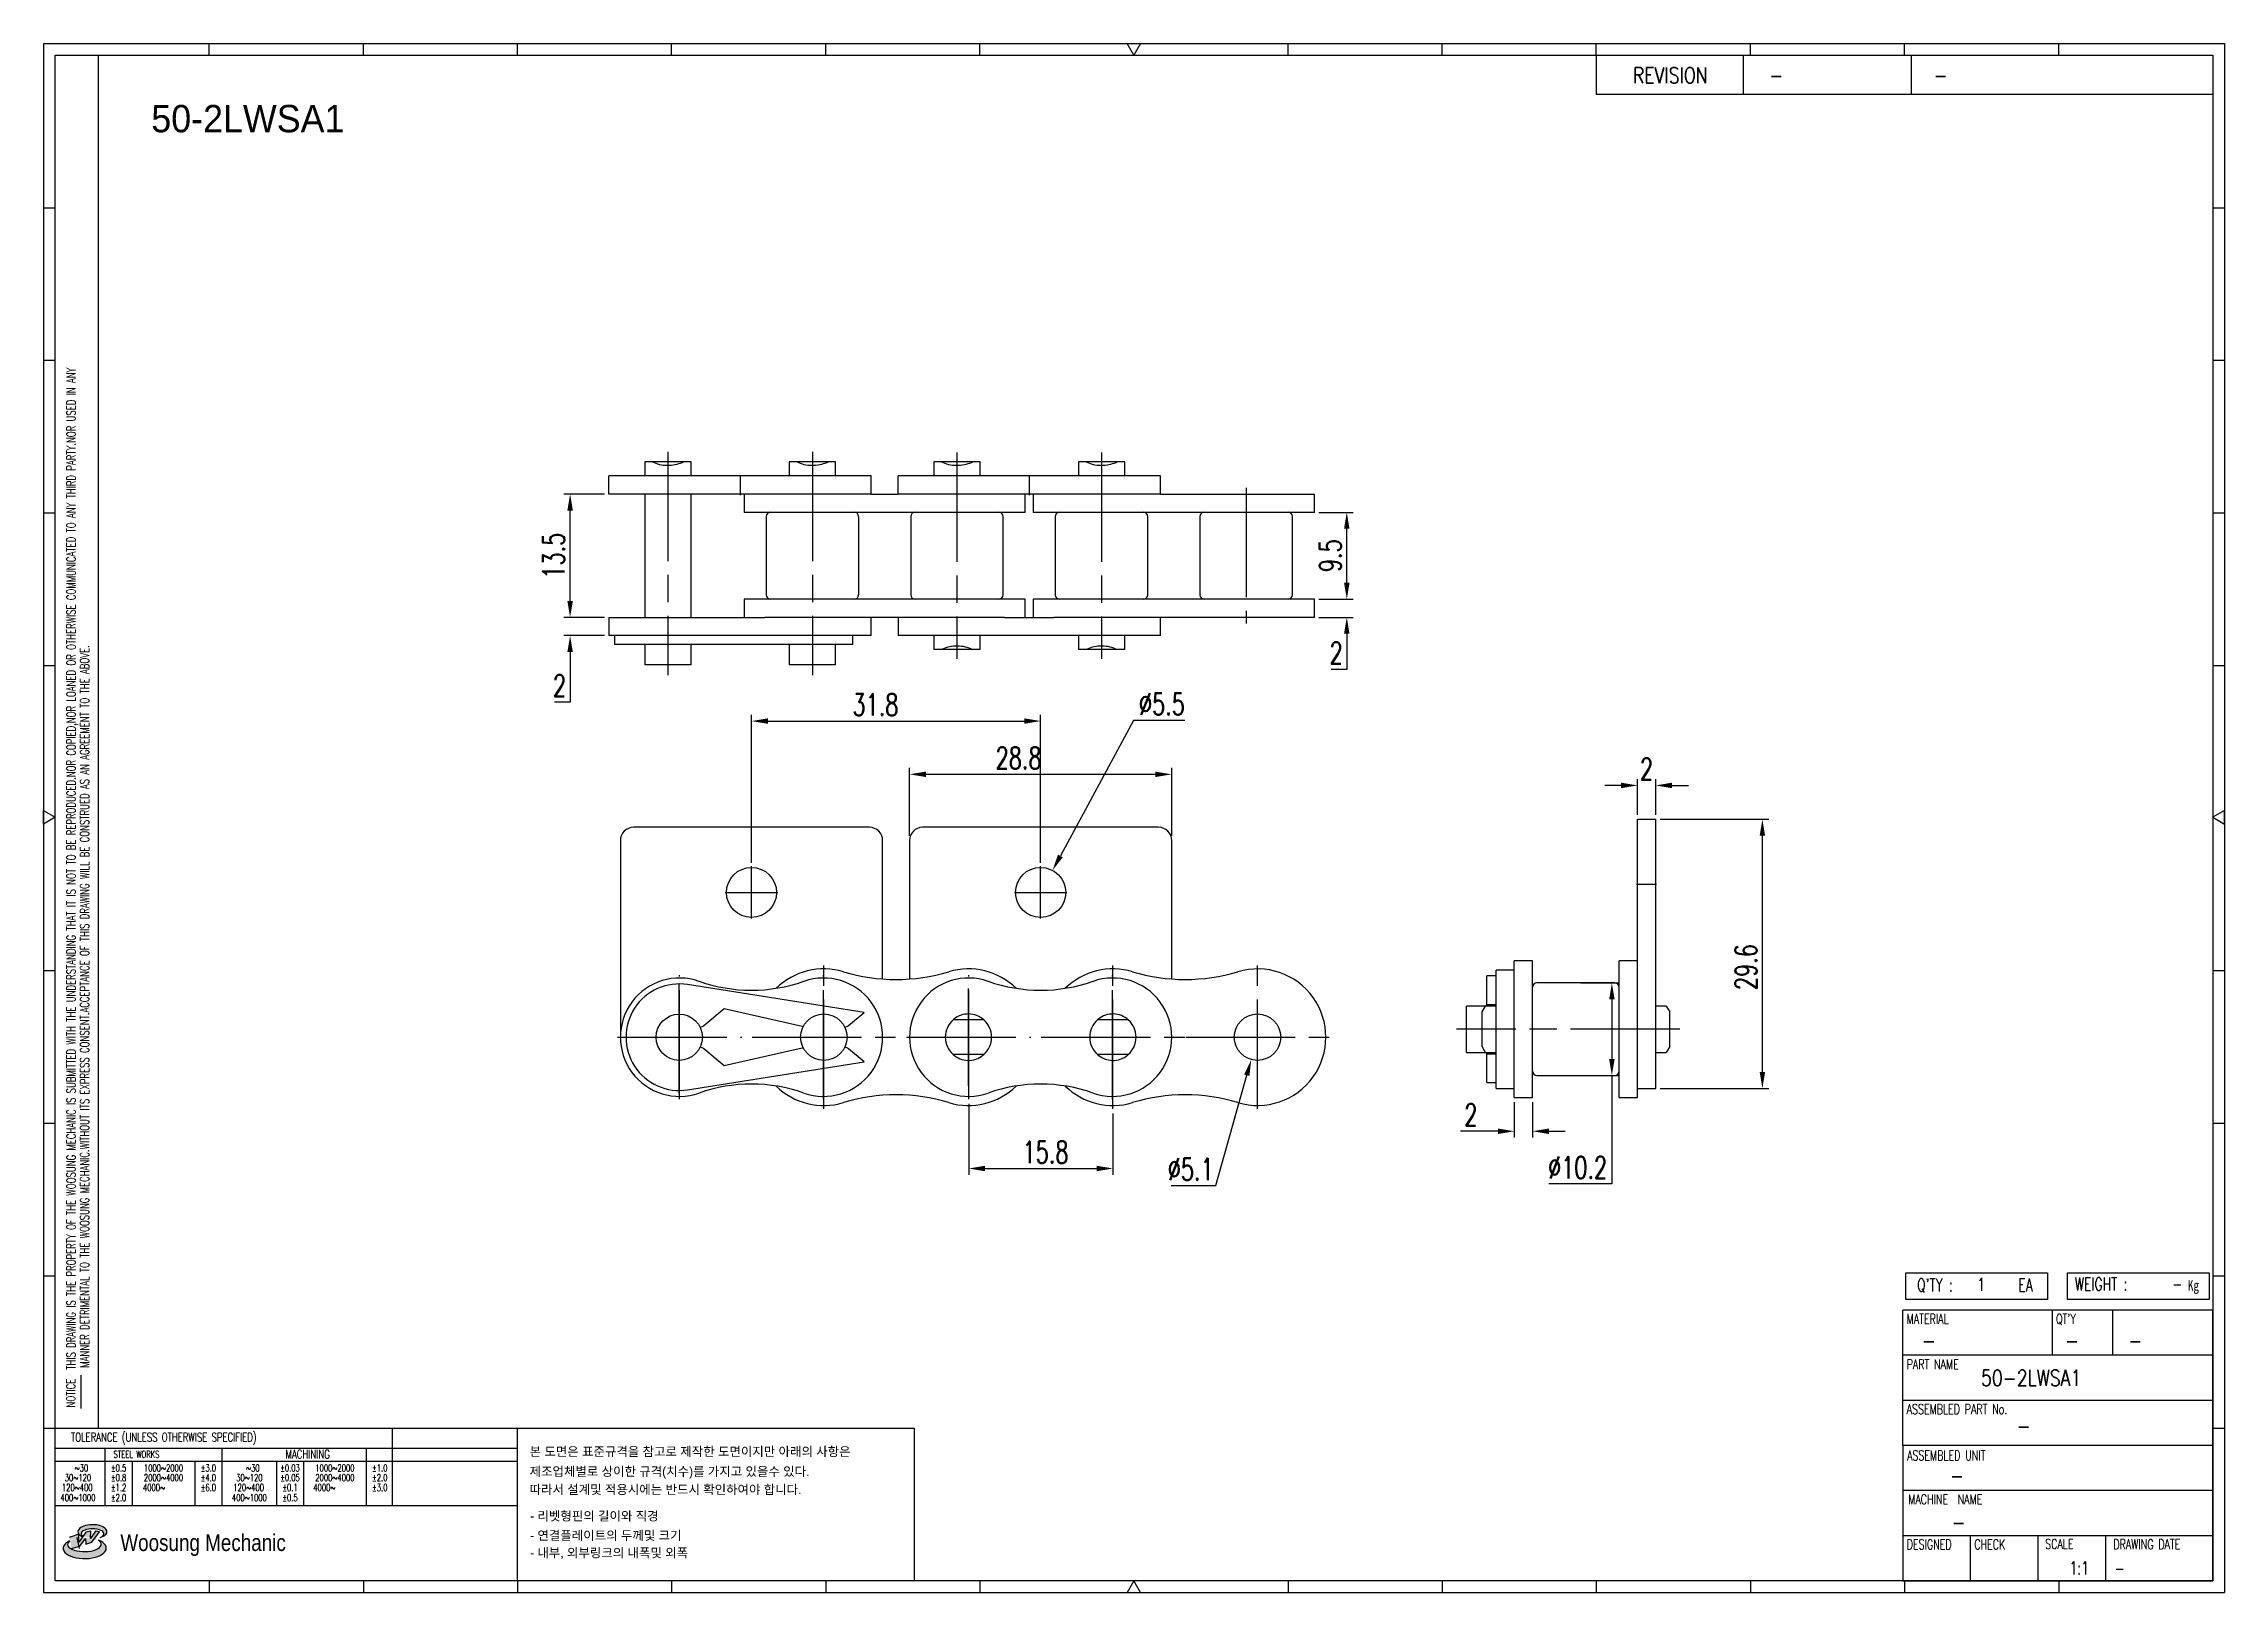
# Model space of a CAD drawing. Header units: millimetres. Extents: x 560 to 800, y 59 to 229.
import ezdxf
from ezdxf.enums import TextEntityAlignment as Align

# ---------------------------------------------------------------- set-up
doc = ezdxf.new("R2010")
doc.units = ezdxf.units.MM
doc.linetypes.add('AM_ISO08W050', pattern=[18, 12, -1.5, 3, -1.5])
doc.layers.get('Defpoints').update_dxf_attribs({"color": 80})
doc.layers.add('CL1', color=140, linetype='AM_ISO08W050', lineweight=25)
for name, color, linetype in [('S-DIM', 7, 'Continuous'), ('TITLE', 7, 'Continuous'), ('도면레이아웃', 7, 'Continuous')]:
    doc.layers.add(name, color=color, linetype=linetype)
doc.styles.add('HAN', font='ROMANS.shx', dxfattribs={"width": 0.7, "bigfont": 'whgtxt.shx'})
doc.styles.add('HKD_ST2', font='romans.shx', dxfattribs={"width": 0.7, "height": 4, "bigfont": '@extfont2.shx'})
doc.styles.add('HSG', font='SIMPLEX.shx', dxfattribs={"width": 0.7, "bigfont": 'HSG.shx'})
doc.styles.add('MtXpl_', font='Gulim.ttf')
doc.styles.add('SLDTEXTSTYLE4', font='arial.ttf', dxfattribs={"width": 0.8})
doc.dimstyles.new('AP1', dxfattribs={"dimtxt": 2.4, "dimasz": 1.8, "dimexe": 0.7, "dimexo": 0.5, "dimgap": 0.6, "dimtad": 1, "dimtoh": 1, "dimdec": 1, "dimrnd": 0.01, "dimzin": 9, "dimdsep": 46, "dimtxsty": 'HSG', "dimcen": 0, "dimclrd": 251, "dimclre": 251, "dimclrt": 60, "dimazin": 2, "dimtp": 1, "dimtm": 1, "dimtfac": 0.5, "dimtdec": 1, "dimtofl": 0, "dimtmove": 0, "dimatfit": 3, "dimfxl": 0, "dimtvp": 1, "dimtolj": 2, "dimlwd": -1, "dimlwe": -1, "dimarcsym": 0})

# ---------------------------------------------------------------- blocks, each defined once
blk = doc.blocks.new('MAST')
at = {"layer": '도면레이아웃'}
h = blk.add_hatch(color=10, dxfattribs=at)
h.paths.add_polyline_path([(1.544, 35.177), (1.554, 34.966), (1.779, 35.034), (2.054, 35.422), (1.908, 35.446), (1.728, 35.167), (1.741, 35.439), (1.547, 35.405), (1.292, 35.041), (1.295, 35.33), (0.943, 35.208), (1.03, 34.8), (1.336, 34.885)])
edge = h.paths.add_edge_path()
edge.add_ellipse((1.795, 35.421), major_axis=(-0.53, 0), ratio=0.487785, start_angle=122.36065, end_angle=403.39574)
edge.add_line((1.411, 35.244), (1.419, 35.261))
edge.add_ellipse((1.798, 35.344), major_axis=(-0.423, 0), ratio=0.444396, start_angle=131.58977, end_angle=386.19408, ccw=False)
edge = h.paths.add_edge_path()
edge.add_ellipse((1.512, 34.815), major_axis=(-0.793, 0), ratio=0.480113, start_angle=314.67633, end_angle=590.85213)
edge.add_ellipse((1.501, 34.958), major_axis=(-0.62, 0), ratio=0.43311, start_angle=331.7024, end_angle=574.42495, ccw=False)
at = {"color": 140}
for p, q in [((0, 90.118), (80.15, 90.118)), ((0, 90.118), (0, 33.191)), ((80.15, 90.118), (80.15, 33.191)), ((57.068, 89.693), (57.068, 88.246)), ((62.47, 89.693), (62.47, 88.246)), ((68.635, 89.693), (68.635, 88.246)), ((79.725, 88.246), (57.068, 88.246)), ((68.449, 43.961), (68.449, 44.936)), ((68.449, 44.936), (73.654, 44.936)), ((73.654, 44.936), (73.654, 43.961)), ((74.39, 43.961), (74.39, 44.936)), ((74.39, 44.936), (79.595, 44.936)), ((79.595, 44.936), (79.595, 43.961)), ((68.336, 38.59), (68.336, 43.563)), ((79.725, 43.563), (68.336, 43.563)), ((73.654, 43.961), (68.449, 43.961)), ((73.827, 43.563), (73.827, 41.905)), ((79.595, 43.961), (74.39, 43.961)), ((76.037, 43.563), (76.037, 41.905)), ((79.725, 38.59), (79.725, 43.563)), ((79.725, 41.905), (68.336, 41.905)), ((79.725, 40.248), (68.336, 40.248)), ((68.336, 38.59), (68.336, 33.616)), ((79.725, 38.59), (68.336, 38.59)), ((79.725, 33.616), (79.725, 38.59)), ((79.725, 36.932), (68.336, 36.932)), ((79.725, 35.274), (68.336, 35.274)), ((70.822, 33.616), (70.822, 35.274)), ((73.309, 33.616), (73.309, 35.274)), ((75.796, 33.616), (75.796, 35.274)), ((0, 33.191), (80.15, 33.191)), ((68.336, 33.616), (79.725, 33.616))]:
    blk.add_line(p, q, dxfattribs=at)
for p, q in [((6.089, 89.693), (6.089, 90.118)), ((11.753, 89.693), (11.753, 90.118)), ((17.418, 89.693), (17.418, 90.118)), ((23.082, 89.693), (23.082, 90.118)), ((28.746, 89.693), (28.746, 90.118)), ((34.411, 89.693), (34.411, 90.118)), ((45.739, 89.693), (45.739, 90.118)), ((51.404, 89.693), (51.404, 90.118)), ((57.068, 89.693), (57.068, 90.118)), ((62.732, 89.693), (62.732, 90.118)), ((68.397, 89.693), (68.397, 90.118)), ((74.061, 89.693), (74.061, 90.118)), ((0, 84.085), (0.425, 84.085)), ((79.725, 84.085), (80.15, 84.085)), ((0, 78.478), (0.425, 78.478)), ((79.725, 78.478), (80.15, 78.478)), ((0, 72.87), (0.425, 72.87)), ((79.725, 72.87), (80.15, 72.87)), ((0, 67.262), (0.425, 67.262)), ((79.725, 67.262), (80.15, 67.262)), ((0, 56.047), (0.425, 56.047)), ((79.725, 56.047), (80.15, 56.047)), ((0, 50.439), (0.425, 50.439)), ((79.725, 50.439), (80.15, 50.439)), ((0, 44.832), (0.425, 44.832)), ((79.725, 44.832), (80.15, 44.832)), ((1.377, 39.947), (1.377, 41.174)), ((0, 39.224), (0.425, 39.224)), ((79.725, 39.224), (80.15, 39.224)), ((6.089, 33.616), (6.089, 33.191)), ((11.753, 33.616), (11.753, 33.191)), ((17.418, 33.616), (17.418, 33.191)), ((23.082, 33.616), (23.082, 33.191)), ((28.746, 33.616), (28.746, 33.191)), ((34.411, 33.616), (34.411, 33.191)), ((45.739, 33.616), (45.739, 33.191)), ((51.404, 33.616), (51.404, 33.191)), ((57.068, 33.616), (57.068, 33.191)), ((62.732, 33.616), (62.732, 33.191)), ((68.397, 33.616), (68.397, 33.191)), ((74.061, 33.616), (74.061, 33.191))]:
    blk.add_line(p, q)
at = {"color": 2}
for p, q in [((2.017, 39.224), (2.017, 89.693)), ((0.425, 39.224), (17.418, 39.224)), ((0.425, 38.487), (17.418, 38.487)), ((2.257, 38.487), (2.257, 36.382)), ((6.557, 38.5), (6.557, 36.382)), ((11.857, 38.487), (11.857, 36.382)), ((12.816, 39.224), (12.816, 36.382)), ((17.418, 33.616), (17.418, 39.224)), ((0.425, 38.012), (17.418, 38.012)), ((3.257, 38.012), (3.257, 36.382)), ((5.557, 38.012), (5.557, 36.382)), ((8.557, 38.012), (8.557, 36.382)), ((9.557, 38.026), (9.557, 36.382)), ((0.425, 36.382), (17.418, 36.382))]:
    blk.add_line(p, q, dxfattribs=at)
for points in [[(40.075, 89.693), (39.83, 90.118), (40.32, 90.118)], [(0.425, 61.679), (0, 61.433), (0, 61.924)], [(79.725, 61.679), (80.15, 61.433), (80.15, 61.924)], [(40.075, 33.616), (39.83, 33.191), (40.32, 33.191)]]:
    blk.add_lwpolyline(points, close=True)
at = {"color": 140}
blk.add_lwpolyline([(0.425, 89.693), (79.725, 89.693), (79.725, 33.616), (0.425, 33.616)], close=True, dxfattribs=at)
at = {"layer": '도면레이아웃'}
for p, q in [((1.295, 35.33), (0.943, 35.208)), ((1.547, 35.405), (1.292, 35.041)), ((1.292, 35.041), (1.295, 35.33)), ((1.741, 35.439), (1.547, 35.405)), ((1.908, 35.446), (1.728, 35.167)), ((1.728, 35.167), (1.741, 35.439)), ((1.779, 35.034), (2.054, 35.422)), ((2.054, 35.422), (1.908, 35.446)), ((1.03, 34.8), (1.336, 34.885)), ((1.224, 35.208), (1.311, 34.8)), ((1.224, 35.208), (1.224, 35.208)), ((1.336, 34.885), (1.544, 35.177)), ((1.419, 35.261), (1.411, 35.244)), ((1.544, 35.177), (1.554, 34.966)), ((1.554, 34.966), (1.779, 35.034))]:
    blk.add_line(p, q, dxfattribs=at)
for centre, major_axis, ratio, start_param, end_param in [((1.795, 35.421), (-0.53, 0), 0.487785, 2.135596, 7.040584), ((1.798, 35.344), (-0.423, 0), 0.444396, 2.296675, 6.740358), ((1.512, 34.815), (-0.793, 0), 0.480113, 5.492138, 10.312315), ((1.501, 34.958), (-0.62, 0), 0.43311, 5.789299, 10.025607)]:
    blk.add_ellipse(centre, major_axis=major_axis, ratio=ratio, start_param=start_param, end_param=end_param, dxfattribs=at)
for s, height, style, width, p in [('REVISION', 0.5806, 'HAN', 0.8, (58.415, 88.664)), ('-', 0.581, 'HAN', 0.8, (63.426, 88.664)), ('-', 0.581, 'HAN', 0.8, (69.468, 88.664)), ("Q'TY : ", 0.4746, 'HKD_ST2', 0.7, (68.857, 44.253)), ('1', 0.475, 'HKD_ST2', 0.7, (71.071, 44.275)), ('EA', 0.4746, 'HKD_ST2', 0.7, (72.578, 44.253)), ('WEIGHT : ', 0.4746, 'HKD_ST2', 0.7, (74.65, 44.286)), ('-', 0.581, 'HAN', 0.8, (69.029, 42.157)), ('-', 0.581, 'HAN', 0.8, (74.289, 42.157)), ('-', 0.581, 'HAN', 0.8, (76.623, 42.157)), ('-', 0.581, 'HAN', 0.8, (72.515, 39.013)), ('-', 0.581, 'HAN', 0.8, (70.067, 37.189)), ('-', 0.581, 'HAN', 0.8, (70.126, 35.48)), ('1:1', 0.4746, 'HKD_ST2', 0.7, (74.458, 33.848)), ('-', 0.475, 'HKD_ST2', 0.7, (76.112, 33.837))]:
    blk.add_text(s, height=height, dxfattribs=dict(style=style, width=width)).set_placement(p)
at = {"color": 6, "style": 'HKD_ST2', "width": 0.7}
for s, p in [(' THIS DRAWING IS THE PROPERTY OF THE WOOSUNG MECHANIC IS SUBMITTED WITH THE UNDERSTANDING THAT IT IS NOT TO BE REPRODUCED.NOR COPIED,NOR LOANED OR OTHERWISE COMMUNICATED TO ANY THIRD PARTY.NOR USED IN ANY', (1.173, 41.217)), ('MANNER DETRIMENTAL TO THE WOOSUNG MECHANIC.WITHOUT ITS EXPRESS CONSENT.ACCEPTANCE OF THIS DRAWING WILL BE CONSTRUED AS AN AGREEMENT TO THE ABOVE.', (1.672, 41.447))]:
    blk.add_text(s, height=0.326266, rotation=90, dxfattribs=at).set_placement(p)
at = {"style": 'HKD_ST2', "width": 0.7}
blk.add_text('-', height=0.475, dxfattribs=at).set_placement((78.613, 44.286), align=Align.RIGHT)
at = {"color": 254, "style": 'HKD_ST2', "width": 0.7}
for s, height, p in [('MATERIAL', 0.3651, (68.474, 43.425)), ("QT'Y", 0.3651, (73.965, 43.425)), ('PART NAME', 0.3651, (68.474, 41.756)), ('ASSEMBLED PART No.', 0.36511, (68.474, 40.109)), ('ASSEMBLED UNIT', 0.36511, (68.49, 38.408)), ('MACHINE  NAME', 0.36511, (68.532, 36.794)), ('DESIGNED', 0.3651, (68.474, 35.136)), ('CHECK', 0.3651, (70.961, 35.136)), ('SCALE', 0.3651, (73.566, 35.153)), ('DRAWING DATE', 0.36511, (76.071, 35.141))]:
    blk.add_text(s, height=height, dxfattribs=at).set_placement(p, align=Align.TOP_LEFT)
at = {"style": 'HKD_ST2', "width": 0.7}
blk.add_text('NOTICE', height=0.3263, rotation=90, dxfattribs=at).set_placement((1.163, 39.988))
blk.add_text('TOLERANCE (UNLESS OTHERWISE SPECIFIED)', height=0.32627, dxfattribs=at).set_placement((4.417, 38.896), align=Align.MIDDLE_CENTER)
at = {"color": 4, "style": 'HKD_ST2', "width": 0.7}
for s, height, p in [('%%12630', 0.261, (1.389, 37.762)), ('1000%%1262000', 0.26101, (4.407, 37.762)), ('%%12630', 0.261, (7.689, 37.762)), ('1000%%1262000', 0.26101, (10.707, 37.762)), ('120%%126400', 0.26101, (1.237, 37.045)), ('30%%126120', 0.261, (1.263, 37.411)), ('4000%%126', 0.261, (4.061, 37.045)), ('2000%%1264000', 0.26101, (4.407, 37.411)), ('120%%126400', 0.26101, (7.537, 37.045)), ('30%%126120', 0.261, (7.563, 37.411)), ('4000%%126', 0.261, (10.321, 37.045)), ('2000%%1264000', 0.26101, (10.707, 37.411)), ('400%%1261000', 0.26101, (1.263, 36.67)), ('400%%1261000', 0.26101, (7.563, 36.67))]:
    blk.add_text(s, height=height, dxfattribs=at).set_placement(p, align=Align.MIDDLE_CENTER)
for s, height, p in [('%%P0.5', 0.261, (2.757, 37.762)), ('STEEL WORKS', 0.26101, (3.416, 38.268)), ('%%P3.0', 0.261, (6.057, 37.762)), ('%%P0.03', 0.261, (9.057, 37.762)), ('MACHINING', 0.3263, (9.707, 38.27)), ('%%P1.0', 0.261, (12.357, 37.762)), ('%%P0.8', 0.261, (2.757, 37.411)), ('%%P1.2', 0.261, (2.757, 37.045)), ('%%P4.0', 0.261, (6.057, 37.411)), ('%%P6.0', 0.261, (6.057, 37.045)), ('%%P0.05', 0.261, (9.057, 37.411)), ('%%P0.1', 0.261, (9.057, 37.045)), ('%%P2.0', 0.261, (12.357, 37.411)), ('%%P3.0', 0.261, (12.357, 37.045)), ('%%P2.0', 0.261, (2.757, 36.67)), ('%%P0.5', 0.261, (9.057, 36.67))]:
    blk.add_text(s, height=height, dxfattribs=at).set_placement(p, align=Align.MIDDLE)
at = {"color": 1, "style": 'SLDTEXTSTYLE4', "width": 0.8}
blk.add_text('Woosung Mechanic', height=0.61957, dxfattribs=at).set_placement((2.822, 34.711))
at = {"layer": 'TITLE', "width": 0.8}
blk.add_text('Kg', height=0.3789, dxfattribs=at).set_placement((78.807, 44.286))
blk = doc.blocks.new('*D2')
at = {"layer": 'Defpoints', "color": 0, "transparency": 16777216}
for p in [(699.84, 167.84), (703.4, 167.84), (699.84, 165.84)]:
    blk.add_point(p, dxfattribs=at)
at = {"layer": 'S-DIM', "color": 251, "linetype": 'ByBlock', "transparency": 16777216}
for p, q in [((703.4, 169.64), (703.4, 171.44)), ((700.34, 167.84), (704.1, 167.84)), ((700.34, 165.84), (704.1, 165.84)), ((703.4, 164.04), (703.4, 160.12)), ((703.4, 160.12), (701.68, 160.12))]:
    blk.add_line(p, q, dxfattribs=at)
at = {"layer": 'S-DIM', "color": 251, "transparency": 16777216}
for points in [[(703.1, 169.64), (703.7, 169.64), (703.4, 167.84)], [(703.1, 164.04), (703.7, 164.04), (703.4, 165.84)]]:
    blk.add_solid(points, dxfattribs=at)
at = {"layer": 'S-DIM', "color": 60, "transparency": 16777216, "insert": (702.24, 161.92), "char_height": 2.4, "attachment_point": 5, "style": 'HSG'}
blk.add_mtext('\\A2;2', dxfattribs=at)
blk = doc.blocks.new('*D3')
at = {"layer": 'Defpoints', "color": 0, "transparency": 16777216}
for p in [(699.84, 177.37), (703.4, 177.37), (699.84, 167.84)]:
    blk.add_point(p, dxfattribs=at)
at = {"layer": 'S-DIM', "color": 251, "linetype": 'ByBlock', "transparency": 16777216}
for p, q in [((700.34, 177.37), (704.1, 177.37)), ((703.4, 169.64), (703.4, 175.57)), ((700.34, 167.84), (704.1, 167.84))]:
    blk.add_line(p, q, dxfattribs=at)
at = {"layer": 'S-DIM', "color": 251, "transparency": 16777216}
for points in [[(703.1, 175.57), (703.7, 175.57), (703.4, 177.37)], [(703.1, 169.64), (703.7, 169.64), (703.4, 167.84)]]:
    blk.add_solid(points, dxfattribs=at)
at = {"layer": 'S-DIM', "color": 60, "transparency": 16777216, "insert": (701.6, 172.61), "char_height": 2.4, "attachment_point": 5, "rotation": 90, "style": 'HSG'}
blk.add_mtext('\\A2;9.5', dxfattribs=at)
blk = doc.blocks.new('*D4')
at = {"layer": 'Defpoints', "color": 0, "transparency": 16777216}
for p in [(618.11, 165.84), (622.38, 165.84), (622.38, 163.84)]:
    blk.add_point(p, dxfattribs=at)
at = {"layer": 'S-DIM', "color": 251, "linetype": 'ByBlock', "transparency": 16777216}
for p, q in [((618.11, 167.64), (618.11, 169.44)), ((621.88, 165.84), (617.41, 165.84)), ((621.88, 163.84), (617.41, 163.84)), ((618.11, 162.04), (618.11, 156.53)), ((618.11, 156.53), (616.39, 156.53))]:
    blk.add_line(p, q, dxfattribs=at)
at = {"layer": 'S-DIM', "color": 251, "transparency": 16777216}
for points in [[(617.81, 167.64), (618.41, 167.64), (618.11, 165.84)], [(617.81, 162.04), (618.41, 162.04), (618.11, 163.84)]]:
    blk.add_solid(points, dxfattribs=at)
at = {"layer": 'S-DIM', "color": 60, "transparency": 16777216, "insert": (616.95, 158.33), "char_height": 2.4, "attachment_point": 5, "style": 'HSG'}
blk.add_mtext('\\A2;2', dxfattribs=at)
blk = doc.blocks.new('*D5')
at = {"layer": 'Defpoints', "color": 0, "transparency": 16777216}
for p in [(618.11, 179.37), (622.38, 179.37), (622.38, 165.84)]:
    blk.add_point(p, dxfattribs=at)
at = {"layer": 'S-DIM', "color": 251, "linetype": 'ByBlock', "transparency": 16777216}
for p, q in [((621.88, 179.37), (617.41, 179.37)), ((618.11, 167.64), (618.11, 177.57)), ((621.88, 165.84), (617.41, 165.84))]:
    blk.add_line(p, q, dxfattribs=at)
at = {"layer": 'S-DIM', "color": 251, "transparency": 16777216}
for points in [[(617.81, 177.57), (618.41, 177.57), (618.11, 179.37)], [(617.81, 167.64), (618.41, 167.64), (618.11, 165.84)]]:
    blk.add_solid(points, dxfattribs=at)
at = {"layer": 'S-DIM', "color": 60, "transparency": 16777216, "insert": (616.31, 172.61), "char_height": 2.4, "attachment_point": 5, "rotation": 90, "style": 'HSG'}
blk.add_mtext('\\A2;13.5', dxfattribs=at)
blk = doc.blocks.new('*D6')
at = {"layer": 'Defpoints', "color": 0, "transparency": 16777216}
for p in [(669.78, 154.45), (638.03, 138.38), (669.78, 138.38)]:
    blk.add_point(p, dxfattribs=at)
at = {"layer": 'S-DIM', "color": 251, "linetype": 'ByBlock', "transparency": 16777216}
for p, q in [((638.03, 138.88), (638.03, 155.15)), ((639.83, 154.45), (667.98, 154.45)), ((669.78, 138.88), (669.78, 155.15))]:
    blk.add_line(p, q, dxfattribs=at)
at = {"layer": 'S-DIM', "color": 251, "transparency": 16777216}
for points in [[(639.83, 154.75), (639.83, 154.15), (638.03, 154.45)], [(667.98, 154.75), (667.98, 154.15), (669.78, 154.45)]]:
    blk.add_solid(points, dxfattribs=at)
at = {"layer": 'S-DIM', "color": 60, "transparency": 16777216, "insert": (651.64, 156.25), "char_height": 2.4, "attachment_point": 5, "style": 'HSG'}
blk.add_mtext('\\A2;31.8', dxfattribs=at)
blk = doc.blocks.new('*D7')
at = {"layer": 'Defpoints', "color": 0, "transparency": 16777216}
for p in [(684.18, 148.6), (655.38, 141.34), (684.18, 141.34)]:
    blk.add_point(p, dxfattribs=at)
at = {"layer": 'S-DIM', "color": 251, "linetype": 'ByBlock', "transparency": 16777216}
for p, q in [((655.38, 141.84), (655.38, 149.3)), ((657.18, 148.6), (682.38, 148.6)), ((684.18, 141.84), (684.18, 149.3))]:
    blk.add_line(p, q, dxfattribs=at)
at = {"layer": 'S-DIM', "color": 251, "transparency": 16777216}
for points in [[(657.18, 148.9), (657.18, 148.3), (655.38, 148.6)], [(682.38, 148.9), (682.38, 148.3), (684.18, 148.6)]]:
    blk.add_solid(points, dxfattribs=at)
at = {"layer": 'S-DIM', "color": 60, "transparency": 16777216, "insert": (667.36, 150.4), "char_height": 2.4, "attachment_point": 5, "style": 'HSG'}
blk.add_mtext('\\A2;28.8', dxfattribs=at)
blk = doc.blocks.new('*D8')
at = {"layer": 'Defpoints', "color": 0, "transparency": 16777216}
for p in [(671.09, 138.05), (668.48, 133.21)]:
    blk.add_point(p, dxfattribs=at)
at = {"layer": 'S-DIM', "color": 251, "linetype": 'ByBlock', "transparency": 16777216}
for p, q in [((679.98, 154.52), (671.95, 139.64)), ((685.62, 154.52), (679.98, 154.52))]:
    blk.add_line(p, q, dxfattribs=at)
at = {"layer": 'S-DIM', "color": 251, "transparency": 16777216}
blk.add_solid([(671.68, 139.78), (672.21, 139.5), (671.09, 138.05)], dxfattribs=at)
at = {"layer": 'S-DIM', "color": 60, "transparency": 16777216, "insert": (683.1, 156.32), "char_height": 2.4, "attachment_point": 5, "style": 'HSG'}
blk.add_mtext('\\A2;∅5.5', dxfattribs=at)
blk = doc.blocks.new('*D9')
at = {"layer": 'Defpoints', "color": 0, "transparency": 16777216}
for p in [(661.88, 112.91), (677.72, 111.86), (677.72, 105.31)]:
    blk.add_point(p, dxfattribs=at)
at = {"layer": 'S-DIM', "color": 251, "linetype": 'ByBlock', "transparency": 16777216}
for p, q in [((661.88, 112.41), (661.88, 104.61)), ((677.72, 111.36), (677.72, 104.61)), ((663.68, 105.31), (675.92, 105.31))]:
    blk.add_line(p, q, dxfattribs=at)
at = {"layer": 'S-DIM', "color": 251, "transparency": 16777216}
for points in [[(663.68, 105.61), (663.68, 105.01), (661.88, 105.31)], [(675.92, 105.61), (675.92, 105.01), (677.72, 105.31)]]:
    blk.add_solid(points, dxfattribs=at)
at = {"layer": 'S-DIM', "color": 60, "transparency": 16777216, "insert": (670.32, 107.11), "char_height": 2.4, "attachment_point": 5, "style": 'HSG'}
blk.add_mtext('\\A2;15.8', dxfattribs=at)
blk = doc.blocks.new('*D10')
at = {"layer": 'Defpoints', "color": 0, "transparency": 16777216}
for p in [(694.29, 122.18), (692.91, 117.28)]:
    blk.add_point(p, dxfattribs=at)
at = {"layer": 'S-DIM', "color": 251, "linetype": 'ByBlock', "transparency": 16777216}
for p, q in [((689.02, 103.43), (692.42, 115.55)), ((684.1, 103.43), (689.02, 103.43))]:
    blk.add_line(p, q, dxfattribs=at)
at = {"layer": 'S-DIM', "color": 251, "transparency": 16777216}
blk.add_solid([(692.13, 115.63), (692.71, 115.47), (692.91, 117.28)], dxfattribs=at)
at = {"layer": 'S-DIM', "color": 60, "transparency": 16777216, "insert": (686.26, 105.23), "char_height": 2.4, "attachment_point": 5, "style": 'HSG'}
blk.add_mtext('\\A2;∅5.1', dxfattribs=at)
blk = doc.blocks.new('*D11')
at = {"layer": 'Defpoints', "color": 0, "transparency": 16777216}
for p in [(721.79, 113.11), (723.79, 113.11), (721.79, 109.4)]:
    blk.add_point(p, dxfattribs=at)
at = {"layer": 'S-DIM', "color": 251, "linetype": 'ByBlock', "transparency": 16777216}
for p, q in [((721.79, 112.61), (721.79, 108.7)), ((723.79, 112.61), (723.79, 108.7)), ((719.99, 109.4), (715.87, 109.4)), ((725.59, 109.4), (727.39, 109.4))]:
    blk.add_line(p, q, dxfattribs=at)
at = {"layer": 'S-DIM', "color": 251, "transparency": 16777216}
for points in [[(719.99, 109.7), (719.99, 109.1), (721.79, 109.4)], [(725.59, 109.7), (725.59, 109.1), (723.79, 109.4)]]:
    blk.add_solid(points, dxfattribs=at)
at = {"layer": 'S-DIM', "color": 60, "transparency": 16777216, "insert": (717.03, 111.2), "char_height": 2.4, "attachment_point": 5, "style": 'HSG'}
blk.add_mtext('\\A2;2', dxfattribs=at)
blk = doc.blocks.new('*D12')
at = {"layer": 'Defpoints', "color": 0, "transparency": 16777216}
for p in [(728.56, 125.69), (728.56, 115.53), (732.51, 115.53)]:
    blk.add_point(p, dxfattribs=at)
at = {"layer": 'S-DIM', "color": 251, "linetype": 'ByBlock', "transparency": 16777216}
for p, q in [((729.06, 125.69), (733.21, 125.69)), ((732.51, 123.89), (732.51, 117.33)), ((729.06, 115.53), (733.21, 115.53)), ((732.51, 115.53), (732.51, 103.62)), ((732.51, 103.62), (725.59, 103.62))]:
    blk.add_line(p, q, dxfattribs=at)
at = {"layer": 'S-DIM', "color": 251, "transparency": 16777216}
for points in [[(732.21, 123.89), (732.81, 123.89), (732.51, 125.69)], [(732.21, 117.33), (732.81, 117.33), (732.51, 115.53)]]:
    blk.add_solid(points, dxfattribs=at)
at = {"layer": 'S-DIM', "color": 60, "transparency": 16777216, "insert": (728.75, 105.42), "char_height": 2.4, "attachment_point": 5, "style": 'HSG'}
blk.add_mtext('\\A2;%%c10.2', dxfattribs=at)
blk = doc.blocks.new('*D13')
at = {"layer": 'Defpoints', "color": 0, "transparency": 16777216}
for p in [(737.32, 143.66), (749.04, 143.66), (737.32, 114.11)]:
    blk.add_point(p, dxfattribs=at)
at = {"layer": 'S-DIM', "color": 251, "linetype": 'ByBlock', "transparency": 16777216}
for p, q in [((737.82, 143.66), (749.74, 143.66)), ((749.04, 115.91), (749.04, 141.86)), ((737.82, 114.11), (749.74, 114.11))]:
    blk.add_line(p, q, dxfattribs=at)
at = {"layer": 'S-DIM', "color": 251, "transparency": 16777216}
for points in [[(748.74, 141.86), (749.34, 141.86), (749.04, 143.66)], [(748.74, 115.91), (749.34, 115.91), (749.04, 114.11)]]:
    blk.add_solid(points, dxfattribs=at)
at = {"layer": 'S-DIM', "color": 60, "transparency": 16777216, "insert": (747.24, 127.43), "char_height": 2.4, "attachment_point": 5, "rotation": 90, "style": 'HSG'}
blk.add_mtext('\\A2;29.6', dxfattribs=at)
blk = doc.blocks.new('*D14')
at = {"layer": 'Defpoints', "color": 0, "transparency": 16777216}
for p in [(737.32, 147.38), (735.32, 143.66), (737.32, 143.66)]:
    blk.add_point(p, dxfattribs=at)
at = {"layer": 'S-DIM', "color": 251, "linetype": 'ByBlock', "transparency": 16777216}
for p, q in [((733.52, 147.38), (731.72, 147.38)), ((735.32, 144.16), (735.32, 148.08)), ((737.32, 144.16), (737.32, 148.08)), ((739.12, 147.38), (740.92, 147.38))]:
    blk.add_line(p, q, dxfattribs=at)
at = {"layer": 'S-DIM', "color": 251, "transparency": 16777216}
for points in [[(733.52, 147.68), (733.52, 147.08), (735.32, 147.38)], [(739.12, 147.68), (739.12, 147.08), (737.32, 147.38)]]:
    blk.add_solid(points, dxfattribs=at)
at = {"layer": 'S-DIM', "color": 60, "transparency": 16777216, "insert": (736.32, 149.18), "char_height": 2.4, "attachment_point": 5, "style": 'HSG'}
blk.add_mtext('\\A2;2', dxfattribs=at)

msp = doc.modelspace()

# ---------------------------------------------------------------- linework, layer by layer
for p, q in [((626.3, 182.91), (626.3, 181.37)), ((631.39, 182.91), (626.3, 182.91)), ((631.39, 181.37), (631.39, 182.91)), ((647.26, 182.91), (642.17, 182.91)), ((642.17, 182.91), (642.17, 181.37)), ((647.26, 181.37), (647.26, 182.91)), ((663.14, 182.91), (658.05, 182.91)), ((658.05, 182.91), (658.05, 181.37)), ((663.14, 181.37), (663.14, 182.91)), ((679.01, 182.91), (673.92, 182.91)), ((673.92, 182.91), (673.92, 181.37)), ((679.01, 181.37), (679.01, 182.91)), ((622.38, 179.37), (622.38, 181.37)), ((651.18, 181.37), (622.38, 181.37)), ((651.18, 179.37), (651.18, 181.37)), ((682.93, 181.37), (654.13, 181.37)), ((654.13, 179.37), (654.13, 181.37)), ((682.93, 179.37), (682.93, 181.37)), ((651.18, 179.37), (622.38, 179.37)), ((626.3, 179.37), (626.3, 165.84)), ((631.39, 165.84), (631.39, 179.37)), ((637.22, 179.37), (637.22, 177.37)), ((668.09, 177.37), (637.22, 177.37)), ((651.18, 179.37), (654.13, 179.37)), ((682.93, 179.37), (654.13, 179.37)), ((668.09, 177.37), (668.09, 179.37)), ((668.97, 179.37), (668.97, 177.37)), ((699.84, 177.37), (668.97, 177.37)), ((682.93, 179.37), (699.84, 179.37)), ((699.84, 177.37), (699.84, 179.37)), ((639.64, 176.9), (639.64, 168.32)), ((649.8, 168.32), (649.8, 176.9)), ((655.51, 176.9), (655.51, 168.32)), ((665.67, 168.32), (665.67, 176.9)), ((671.39, 176.9), (671.39, 168.32)), ((681.55, 168.32), (681.55, 176.9)), ((687.26, 176.9), (687.26, 168.32)), ((697.42, 168.32), (697.42, 176.9)), ((637.22, 167.84), (637.22, 165.84)), ((668.09, 167.84), (637.22, 167.84)), ((668.09, 165.84), (668.09, 167.84)), ((668.97, 167.84), (668.97, 165.84)), ((699.84, 167.84), (668.97, 167.84)), ((699.84, 165.84), (699.84, 167.84)), ((622.38, 165.84), (639.48, 165.84)), ((622.38, 165.84), (622.38, 163.84)), ((665.83, 165.84), (639.48, 165.84)), ((651.18, 163.84), (651.18, 165.84)), ((654.13, 165.84), (654.13, 163.84)), ((665.83, 165.84), (671.23, 165.84)), ((699.84, 165.84), (671.23, 165.84)), ((682.93, 163.84), (682.93, 165.84)), ((651.18, 163.84), (622.38, 163.84)), ((622.99, 163.84), (622.99, 162.84)), ((649.14, 162.84), (649.14, 163.84)), ((682.93, 163.84), (654.13, 163.84)), ((658.05, 163.84), (658.05, 162.31)), ((663.14, 162.31), (663.14, 163.84)), ((673.92, 163.84), (673.92, 162.31)), ((679.01, 162.31), (679.01, 163.84)), ((649.14, 162.84), (622.99, 162.84)), ((626.3, 162.84), (626.3, 160.61)), ((631.39, 160.61), (626.3, 160.61)), ((631.39, 160.61), (631.39, 162.84)), ((642.17, 162.84), (642.17, 160.61)), ((647.26, 160.61), (642.17, 160.61)), ((647.26, 160.61), (647.26, 162.84)), ((663.14, 162.31), (658.05, 162.31)), ((679.01, 162.31), (673.92, 162.31)), ((623.63, 141.34), (623.63, 119.73)), ((650.99, 142.78), (625.07, 142.78)), ((652.43, 126.13), (652.43, 141.34)), ((655.38, 141.34), (655.38, 126.13)), ((682.74, 142.78), (656.82, 142.78)), ((684.18, 126.13), (684.18, 141.34)), ((735.32, 128.11), (735.32, 143.66)), ((735.32, 143.66), (737.32, 143.66)), ((737.32, 114.11), (737.32, 143.66)), ((721.79, 127.11), (719.79, 127.11)), ((719.79, 114.11), (719.79, 127.11)), ((723.79, 128.11), (721.79, 128.11)), ((721.79, 113.11), (721.79, 128.11)), ((723.79, 113.11), (723.79, 128.11)), ((735.32, 128.11), (733.32, 128.11)), ((733.32, 113.11), (733.32, 128.11)), ((735.32, 113.11), (735.32, 128.11)), ((650.39, 122.44), (631.01, 125.51)), ((719.79, 126.46), (718.79, 126.46)), ((718.79, 123.15), (718.79, 126.46)), ((732.84, 125.69), (724.27, 125.69)), ((632.8, 121), (635.03, 122.88)), ((635.03, 122.88), (643.61, 120.95)), ((648.68, 121), (650.39, 122.44)), ((716.56, 118.06), (716.56, 123.15)), ((718.62, 123.15), (716.56, 123.15)), ((718.26, 122.52), (718.62, 123.15)), ((718.26, 118.7), (718.26, 122.52)), ((719.79, 123.15), (718.62, 123.15)), ((718.79, 123.32), (719.79, 123.32)), ((738.49, 123.15), (737.32, 123.15)), ((738.49, 123.15), (738.86, 122.52)), ((738.86, 118.7), (738.86, 122.52)), ((663.53, 121.64), (660.16, 121.64)), ((679.4, 121.64), (676.04, 121.64)), ((635.03, 116.59), (632.8, 118.47)), ((643.61, 118.52), (635.03, 116.59)), ((650.39, 117.03), (648.68, 118.47)), ((663.53, 117.83), (660.16, 117.83)), ((679.4, 117.83), (676.04, 117.83)), ((716.56, 118.06), (718.62, 118.06)), ((718.62, 118.06), (718.26, 118.7)), ((718.62, 118.06), (719.79, 118.06)), ((718.79, 114.76), (718.79, 118.06)), ((718.79, 117.9), (719.79, 117.9)), ((737.32, 118.06), (738.49, 118.06)), ((738.86, 118.7), (738.49, 118.06)), ((631.01, 113.96), (650.39, 117.03)), ((724.27, 115.53), (732.84, 115.53)), ((718.79, 114.76), (719.79, 114.76)), ((719.79, 114.11), (721.79, 114.11)), ((721.79, 113.11), (723.79, 113.11)), ((733.32, 113.11), (735.32, 113.11)), ((735.32, 114.11), (737.32, 114.11))]:
    msp.add_line(p, q)
for points in [[(627.16, 182.91), (627.33, 182.83), (627.52, 182.76), (627.71, 182.7), (627.92, 182.64), (628.13, 182.6), (628.34, 182.57), (628.56, 182.55), (628.78, 182.54), (629, 182.55), (629.22, 182.56), (629.44, 182.58), (629.66, 182.62), (629.86, 182.67), (630.06, 182.72), (630.25, 182.79), (630.43, 182.86), (630.53, 182.91)], [(643.04, 182.91), (643.21, 182.83), (643.39, 182.76), (643.59, 182.7), (643.79, 182.64), (644, 182.6), (644.22, 182.57), (644.44, 182.55), (644.66, 182.54), (644.88, 182.55), (645.1, 182.56), (645.32, 182.58), (645.53, 182.62), (645.74, 182.67), (645.94, 182.72), (646.13, 182.79), (646.31, 182.86), (646.4, 182.91)], [(658.91, 182.91), (659.08, 182.83), (659.27, 182.76), (659.46, 182.7), (659.67, 182.64), (659.88, 182.6), (660.09, 182.57), (660.31, 182.55), (660.53, 182.54), (660.75, 182.55), (660.97, 182.56), (661.19, 182.58), (661.41, 182.62), (661.61, 182.67), (661.81, 182.72), (662, 182.79), (662.18, 182.86), (662.28, 182.91)], [(674.79, 182.91), (674.96, 182.83), (675.14, 182.76), (675.34, 182.7), (675.54, 182.64), (675.75, 182.6), (675.97, 182.57), (676.19, 182.55), (676.41, 182.54), (676.63, 182.55), (676.85, 182.56), (677.07, 182.58), (677.28, 182.62), (677.49, 182.67), (677.69, 182.72), (677.88, 182.79), (678.06, 182.86), (678.15, 182.91)], [(662.28, 162.31), (662.1, 162.39), (661.92, 162.46), (661.73, 162.52), (661.52, 162.58), (661.31, 162.62), (661.1, 162.65), (660.88, 162.67), (660.66, 162.68), (660.44, 162.67), (660.21, 162.66), (660, 162.64), (659.78, 162.6), (659.58, 162.55), (659.38, 162.5), (659.19, 162.43), (659.01, 162.36), (658.91, 162.31)], [(678.15, 162.31), (677.98, 162.39), (677.8, 162.46), (677.6, 162.52), (677.4, 162.58), (677.19, 162.62), (676.97, 162.65), (676.75, 162.67), (676.53, 162.68), (676.31, 162.67), (676.09, 162.66), (675.87, 162.64), (675.66, 162.6), (675.45, 162.55), (675.25, 162.5), (675.06, 162.43), (674.88, 162.36), (674.79, 162.31)], [(663.53, 121.64), (663.36, 121.78), (663.17, 121.91), (662.98, 122.01), (662.78, 122.1), (662.57, 122.18), (662.35, 122.23), (662.13, 122.26), (661.91, 122.28), (661.69, 122.27), (661.47, 122.25), (661.25, 122.21), (661.04, 122.15), (660.83, 122.07), (660.63, 121.97), (660.44, 121.85), (660.26, 121.72), (660.16, 121.64)], [(679.4, 121.64), (679.23, 121.78), (679.05, 121.91), (678.85, 122.01), (678.65, 122.1), (678.44, 122.18), (678.23, 122.23), (678.01, 122.26), (677.78, 122.28), (677.56, 122.27), (677.34, 122.25), (677.12, 122.21), (676.91, 122.15), (676.7, 122.07), (676.5, 121.97), (676.31, 121.85), (676.13, 121.72), (676.04, 121.64)], [(660.16, 117.83), (660.34, 117.69), (660.52, 117.56), (660.71, 117.46), (660.92, 117.37), (661.13, 117.29), (661.34, 117.24), (661.56, 117.21), (661.78, 117.19), (662.01, 117.19), (662.23, 117.22), (662.44, 117.26), (662.66, 117.32), (662.87, 117.4), (663.06, 117.5), (663.25, 117.61), (663.43, 117.75), (663.53, 117.83)], [(676.04, 117.83), (676.21, 117.69), (676.4, 117.56), (676.59, 117.46), (676.79, 117.37), (677, 117.29), (677.22, 117.24), (677.44, 117.21), (677.66, 117.19), (677.88, 117.19), (678.1, 117.22), (678.32, 117.26), (678.53, 117.32), (678.74, 117.4), (678.94, 117.5), (679.13, 117.61), (679.31, 117.75), (679.4, 117.83)]]:
    msp.add_lwpolyline(points)
at = {"color": 140}
msp.add_lwpolyline([(612.34, 76.78), (655.9, 76.78), (655.9, 60.03), (612.34, 60.03)], close=True, dxfattribs=at)
for centre, radius in [((638.03, 135.63), 2.75), ((669.78, 135.63), 2.75), ((630.1, 119.73), 2.54), ((645.97, 119.73), 2.55), ((693.6, 119.73), 2.55)]:
    msp.add_circle(centre, radius)
for centre, radius, start, end in [((640.12, 176.9), 0.477, 90, 180), ((649.32, 176.9), 0.477, 0, 90), ((655.99, 176.9), 0.477, 90, 180), ((665.2, 176.9), 0.476, 0, 90), ((671.87, 176.9), 0.477, 90, 180), ((681.07, 176.9), 0.476, 0, 90), ((687.74, 176.9), 0.477, 90, 180), ((696.95, 176.9), 0.477, 0, 90), ((640.12, 168.32), 0.477, 180, 270), ((649.32, 168.32), 0.477, 270, 0), ((655.99, 168.32), 0.477, 180, 270), ((665.2, 168.32), 0.476, 270, 0), ((671.87, 168.32), 0.477, 180, 270), ((681.07, 168.32), 0.476, 270, 0), ((687.74, 168.32), 0.477, 180, 270), ((696.95, 168.32), 0.477, 270, 0), ((625.07, 141.34), 1.44, 90, 180), ((650.99, 141.34), 1.44, 0, 90), ((656.82, 141.34), 1.44, 90, 180), ((682.74, 141.34), 1.44, 0, 90), ((645.97, 119.73), 7.5, 73.3282, 134.2894), ((661.85, 119.73), 7.5, 45.7106, 106.6718), ((677.72, 119.73), 7.5, 73.3282, 134.2894), ((693.6, 119.73), 7.5, 253.3282, 106.6718), ((630.13, 119.73), 6.5, 70.7204, 289.2796), ((630.1, 119.73), 5.85, 81, 279), ((638.03, 142.32), 17.43, 250.7204, 289.2796), ((645.93, 119.73), 6.5, 250.7204, 109.2796), ((653.91, 146.24), 20.17, 253.3282, 286.6718), ((661.88, 119.73), 6.5, 70.7204, 289.2796), ((669.78, 142.32), 17.43, 250.7204, 289.2796), ((677.68, 119.73), 6.5, 250.7204, 109.2796), ((685.66, 146.24), 20.17, 253.3282, 286.6718), ((724.27, 125.21), 0.477, 90, 180), ((732.84, 125.21), 0.477, 0, 90), ((632.38, 121.5), 0.65, 270.0367, 310), ((643.75, 121.58), 0.65, 257.3421, 267.8776), ((648.26, 121.5), 0.65, 270.0367, 310), ((661.85, 119.73), 2.54, 131.4096, 228.5904), ((661.85, 119.73), 2.54, 311.4096, 48.5904), ((677.72, 119.73), 2.55, 131.4096, 228.5904), ((677.72, 119.73), 2.54, 311.4096, 48.5904), ((632.38, 117.97), 0.65, 50, 89.9633), ((643.75, 117.89), 0.65, 92.1224, 102.6579), ((648.26, 117.97), 0.65, 50, 89.9633), ((724.27, 116), 0.477, 180, 270), ((732.84, 116), 0.477, 270, 0), ((638.03, 97.15), 17.43, 70.7204, 109.2796), ((645.97, 119.73), 7.5, 225.7106, 286.6718), ((653.91, 93.23), 20.17, 73.3282, 106.6718), ((661.85, 119.73), 7.5, 253.3282, 314.2894), ((669.78, 97.15), 17.43, 70.7204, 109.2796), ((677.72, 119.73), 7.5, 225.7106, 286.6718), ((685.66, 93.23), 20.17, 73.3282, 106.6718)]:
    msp.add_arc(centre, radius, start, end)
at = {"layer": 'CL1'}
for p, q in [((628.84, 184.02), (628.84, 159.49)), ((644.72, 184.02), (644.72, 159.49)), ((660.59, 183.94), (660.59, 161.28)), ((676.47, 183.94), (676.47, 161.28)), ((636.78, 181.47), (636.78, 179.27)), ((668.53, 181.47), (668.53, 179.27)), ((692.34, 180.05), (692.34, 165.17)), ((638.03, 132.75), (638.03, 138.52)), ((669.78, 132.75), (669.78, 138.52)), ((737.42, 136.51), (735.22, 136.51)), ((635.15, 135.63), (640.92, 135.63)), ((666.9, 135.63), (672.67, 135.63)), ((645.97, 111.86), (645.97, 127.61)), ((677.72, 111.86), (677.72, 127.61)), ((693.6, 111.86), (693.6, 127.61)), ((630.1, 113.59), (630.1, 125.88)), ((630.13, 112.91), (630.13, 126.56)), ((645.93, 112.91), (645.93, 126.56)), ((661.85, 114.4), (661.85, 125.07)), ((661.88, 112.91), (661.88, 126.56)), ((677.68, 112.91), (677.68, 126.56)), ((739.97, 120.61), (715.44, 120.61)), ((623.31, 119.73), (636.96, 119.73)), ((638.1, 119.73), (653.85, 119.73)), ((655.06, 119.73), (668.71, 119.73)), ((669.85, 119.73), (685.6, 119.73)), ((685.72, 119.73), (701.47, 119.73))]:
    msp.add_line(p, q, dxfattribs=at)

# ---------------------------------------------------------------- block references
at = {"color": 140, "xscale": 2.987860568001075, "yscale": 2.987860568001075, "zscale": 2.987860568001075}
msp.add_blockref('MAST', (560.29, -40.41), dxfattribs=at)

# ---------------------------------------------------------------- texts
at = {"color": 254, "style": 'MtXpl_'}
msp.add_text('50-2LWSA1', height=3.007, dxfattribs=at).set_placement((572.12, 219.11))
at = {"style": 'HAN', "width": 0.8}
msp.add_text('50-2LWSA1', height=1.735, dxfattribs=at).set_placement((773.05, 81.45))
at = {"color": 140, "style": 'MtXpl_'}
for s, p in [('본 도면은 표준규격을 참고로 제작한 도면이지만 아래의 사항은', (613.66, 73.73)), ('제조업체별로 상이한 규격(치수)를 가지고 있을수 있다.', (613.66, 71.55)), ('따라서 설계및 적용시에는 반드시 확인하여야 합니다.', (613.66, 69.56)), ('- 리벳형핀의 길이와 직경', (613.72, 66.65)), ('- 연결플레이트의 두께및 크기', (613.72, 64.52)), ('- 내부, 외부링크의 내폭및 외폭', (613.72, 62.61))]:
    msp.add_text(s, height=1.0023, dxfattribs=at).set_placement(p)

# ---------------------------------------------------------------- dimensions: what is measured, and where the dimension line sits
at = {"layer": 'S-DIM'}
for base, p1, p2, picture, middle in [((618.11, 179.37), (622.38, 165.84), (622.38, 179.37), '*D5', (616.31, 172.61)), ((703.4, 177.37), (699.84, 167.84), (699.84, 177.37), '*D3', (701.6, 172.61))]:
    dim = msp.add_linear_dim(base=base, p1=p1, p2=p2, angle=90, dimstyle='AP1', override={"dimtmove": 1}, dxfattribs=at)
    dim.commit()
    dim.dimension.update_dxf_attribs({"geometry": picture, "text_midpoint": middle})
for base, p1, p2, picture, middle in [((703.4, 167.84), (699.84, 165.84), (699.84, 167.84), '*D2', (702.24, 160.12)), ((618.11, 165.84), (622.38, 163.84), (622.38, 165.84), '*D4', (616.95, 156.53)), ((749.04231384, 143.65708817), (737.32009, 114.10708817), (737.32009, 143.65708817), '*D13', (749.04231384, 127.4333244))]:
    dim = msp.add_linear_dim(base=base, p1=p1, p2=p2, angle=90, dimstyle='AP1', dxfattribs=at)
    dim.commit()
    dim.dimension.update_dxf_attribs({"geometry": picture, "text_midpoint": middle, "dimtype": 128})
for base, p1, p2, picture, middle in [((669.78411519, 154.45442406), (638.03411519, 138.38470592), (669.78411519, 138.38470592), '*D6', (651.64343678, 154.45442406)), ((684.18, 148.6), (655.38, 141.34), (684.18, 141.34), '*D7', (667.36, 148.6)), ((737.32, 147.38), (735.32, 143.66), (737.32, 143.66), '*D14', (736.32, 147.38)), ((677.72, 105.31), (661.88, 112.91), (677.72, 111.86), '*D9', (670.32, 105.31)), ((721.79, 109.4), (723.79, 113.11), (721.79, 113.11), '*D11', (717.03, 109.4))]:
    dim = msp.add_linear_dim(base=base, p1=p1, p2=p2, dimstyle='AP1', dxfattribs=at)
    dim.commit()
    dim.dimension.update_dxf_attribs({"geometry": picture, "text_midpoint": middle, "dimtype": 128})
for p1, p2, picture, middle in [((668.48, 133.21), (671.09, 138.05), '*D8', (683.1, 154.52)), ((694.29, 122.18), (692.91, 117.28), '*D10', (686.26, 103.43))]:
    dim = msp.add_diameter_dim_2p(p1=p1, p2=p2, dimstyle='AP1', dxfattribs=at)
    dim.commit()
    dim.dimension.update_dxf_attribs({"geometry": picture, "text_midpoint": middle, "dimtype": 131})
dim = msp.add_linear_dim(base=(732.51, 115.53), p1=(728.56, 125.69), p2=(728.56, 115.53), angle=90, text='%%c<>', dimstyle='AP1', dxfattribs=at)
dim.commit()
dim.dimension.update_dxf_attribs({"geometry": '*D12', "text_midpoint": (728.75, 103.62), "dimtype": 128})

doc.saveas('drawing.dxf')
